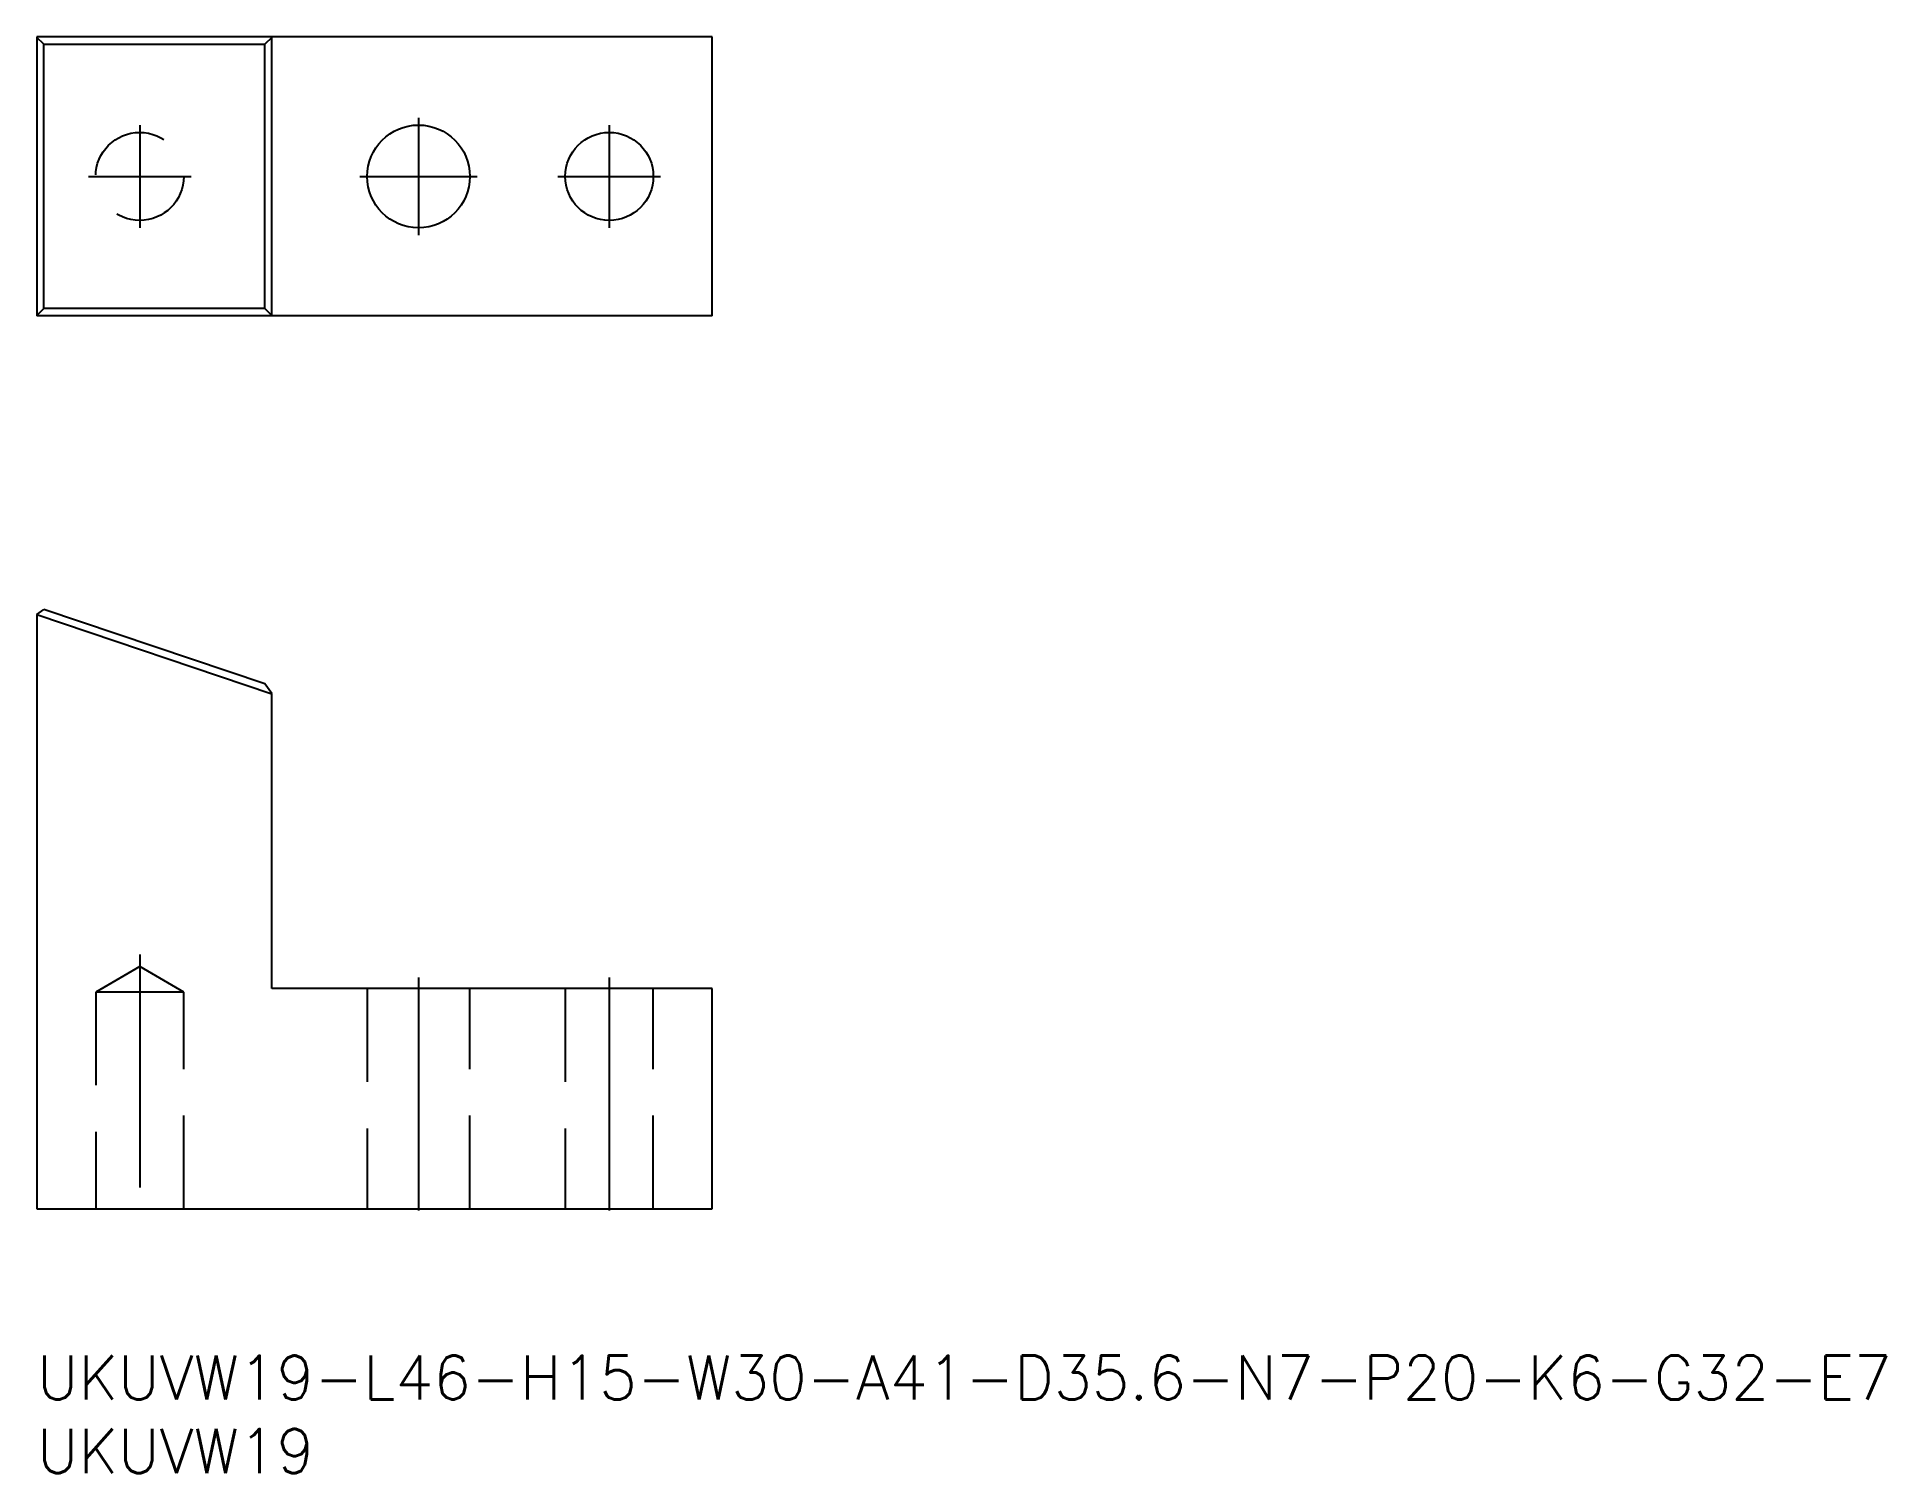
# Model space of a CAD drawing. Extents: x 0 to 126, y -8 to 90.
import ezdxf

# ---------------------------------------------------------------- set-up
doc = ezdxf.new("R2010")
doc.units = 0
doc.header["$LTSCALE"] = 0.5
doc.linetypes.add('CENTER', pattern=[50.8, 31.75, -6.35, 6.35, -6.35])
doc.linetypes.add('DASHED', pattern=[19.05, 12.7, -6.35])
for name, color, linetype in [('MSM_CENTER', 1, 'CENTER'), ('MSM_CONTINUOUS', 7, 'CONTINUOUS'), ('MSM_DASHED', 4, 'DASHED'), ('MSM_PART_NUMBER', 7, 'CONTINUOUS')]:
    doc.layers.add(name, color=color, linetype=linetype)
doc.styles.get("Standard").update_dxf_attribs({"font": 'txt.shx', "height": 1, "bigfont": 'bigfont.shx'})

# ---------------------------------------------------------------- blocks, each defined once
blk = doc.blocks.new('*U23')
at = {"layer": 'MSM_PART_NUMBER'}
blk.add_text('UKUVW19-L46-H15-W30-A41-D35.6-N7-P20-K6-G32-E7', height=3, dxfattribs=at).set_placement((0, -3))
blk = doc.blocks.new('*U24')
at = {"layer": 'MSM_PART_NUMBER'}
blk.add_text('UKUVW19', height=3, dxfattribs=at).set_placement((0, -8))

msp = doc.modelspace()

# ---------------------------------------------------------------- linework, layer by layer
at = {"layer": 'MSM_CENTER'}
for p, q in [((7, 83.84), (7, 76.84)), ((26, 84.34), (26, 76.34)), ((39, 83.84), (39, 76.84)), ((3.5, 80.34), (10.5, 80.34)), ((22, 80.34), (30, 80.34)), ((35.5, 80.34), (42.5, 80.34)), ((7, 27.33), (7, 9.18)), ((26, 25.75), (26, 9.25)), ((39, 25.75), (39, 9.18))]:
    msp.add_line(p, q, dxfattribs=at)
at = {"layer": 'MSM_CONTINUOUS'}
for p, q in [((46, 89.84), (0, 89.84)), ((0, 89.84), (0, 70.84)), ((0.47, 89.34), (0, 89.81)), ((16, 89.81), (15.53, 89.34)), ((16, 70.84), (16, 89.84)), ((46, 70.84), (46, 89.84)), ((0.47, 71.34), (0.47, 89.34)), ((0.47, 89.34), (15.53, 89.34)), ((15.53, 71.34), (15.53, 89.34)), ((0, 70.87), (0.47, 71.34)), ((46, 70.84), (0, 70.84)), ((15.53, 71.34), (0.47, 71.34)), ((16, 70.87), (15.53, 71.34)), ((0, 50.5), (0.47, 50.84)), ((0, 50.5), (0, 10)), ((16, 45.07), (0, 50.47)), ((15.53, 45.76), (0.47, 50.84)), ((16, 45.1), (15.53, 45.76)), ((16, 25), (16, 45.1)), ((46, 25), (16, 25)), ((46, 10), (46, 25)), ((0, 10), (46, 10))]:
    msp.add_line(p, q, dxfattribs=at)
for centre, radius in [((26, 80.34), 3.5), ((39, 80.34), 3)]:
    msp.add_circle(centre, radius, dxfattribs=at)
at = {"layer": 'MSM_DASHED'}
for p, q in [((7, 26.5), (4, 24.77)), ((10, 24.77), (7, 26.5)), ((4, 24.77), (4, 10)), ((10, 24.77), (4, 24.77)), ((10, 10), (10, 24.77)), ((22.5, 25), (22.5, 10)), ((29.5, 10), (29.5, 25)), ((36, 25), (36, 10)), ((42, 10), (42, 25))]:
    msp.add_line(p, q, dxfattribs=at)
msp.add_circle((7, 80.34), 3, dxfattribs=at)

# ---------------------------------------------------------------- block references
at = {"layer": 'MSM_CONTINUOUS'}
for name in ['*U23', '*U24']:
    msp.add_blockref(name, (0, 0), dxfattribs=at)

doc.saveas('drawing.dxf')
